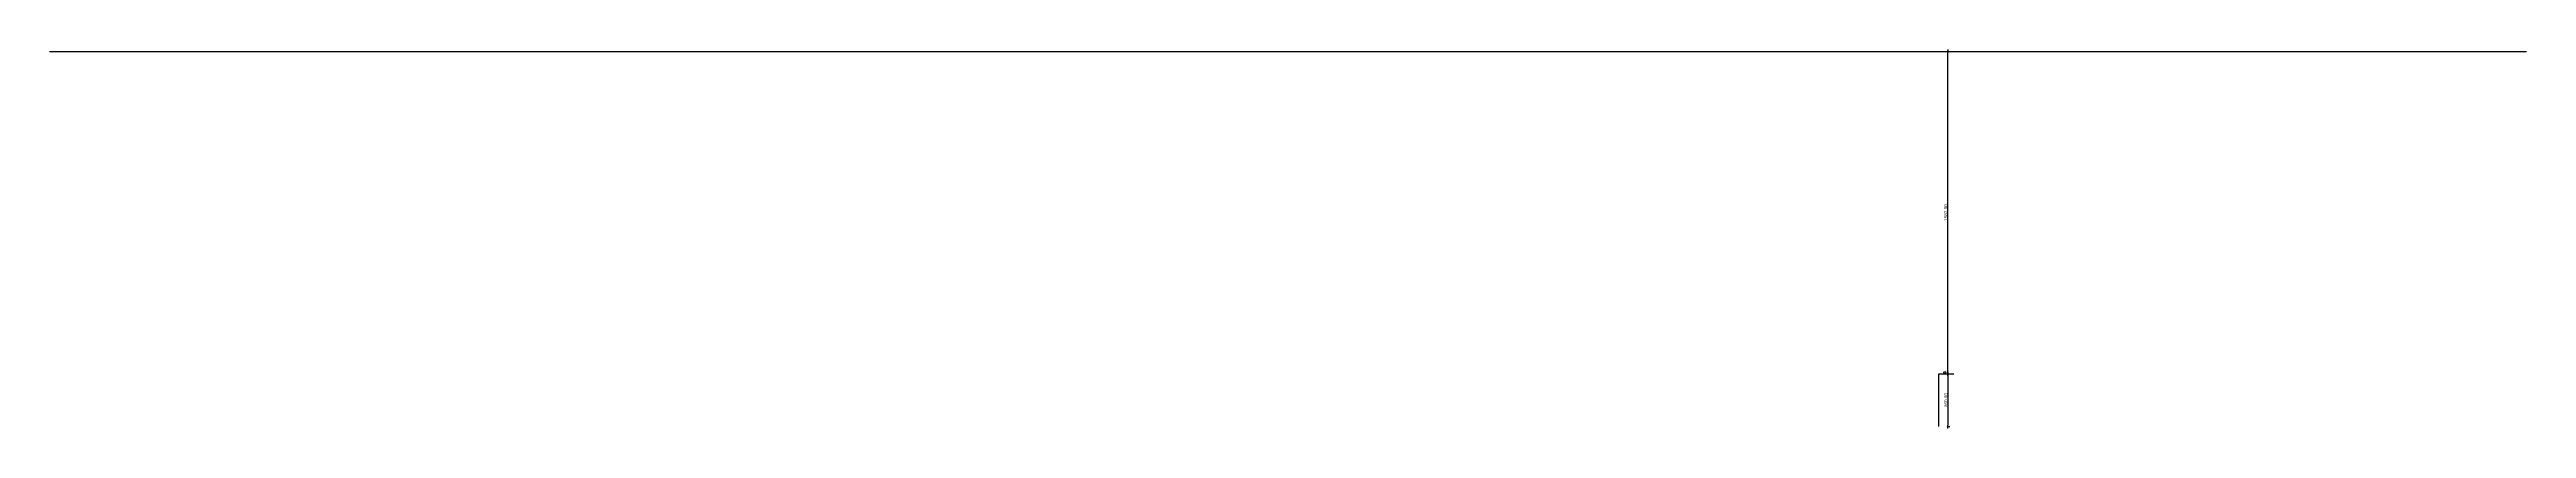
# Model space of a CAD drawing. Header units: centimetres. Extents: x -35664 to 50682, y -23001 to 23705.
# Drawn here: x 2029 to 14226, y 21838 to 23705 of the extents above; entities that cross this region are included whole.
import ezdxf

# ---------------------------------------------------------------- set-up
doc = ezdxf.new("R2010")
doc.units = ezdxf.units.CM
doc.header["$PDMODE"] = 67
doc.layers.get('0').update_dxf_attribs({"color": 252})
for name, color, linetype in [('prlm-EAU-EP', 141, 'Continuous'), ('prlm-EAU-EUEV', 25, 'Continuous'), ('prlm-GT', 242, 'Continuous')]:
    doc.layers.add(name, color=color, linetype=linetype)
doc.styles.add('Eurostile', font='Eurosti.TTF')
doc.dimstyles.new('100é', dxfattribs={"dimtxt": 16.471002, "dimasz": 6.232178, "dimexe": 10, "dimexo": 25, "dimgap": 1, "dimtad": 1, "dimdec": 1, "dimtxsty": 'Eurostile', "dimblk": 'A 90.VW_SLASH', "dimblk1": 'A 90.VW_SLASH', "dimblk2": 'A 90.VW_SLASH', "dimcen": 0, "dimdle": 10, "dimazin": 0, "dimtfac": 1, "dimtdec": 1, "dimtix": 1, "dimtmove": 0, "dimatfit": 0, "dimldrblk": 'A 90.VW_FILLEDARROW', "dimfxl": 1, "dimfrac": 2, "dimtolj": 1, "dimarcsym": 0})

# ---------------------------------------------------------------- blocks, each defined once
blk = doc.blocks.new('A 90.VW_SLASH')
at = {"linetype": 'ByBlock', "lineweight": -2}
blk.add_line((1.6, 0), (-1, 0), dxfattribs=at)
at = {"linetype": 'Continuous', "lineweight": 20, "flags": 128}
blk.add_lwpolyline([(0.5, 0.5), (-0.5, -0.5)], dxfattribs=at)
blk = doc.blocks.new('*D1311')
at = {"layer": 'Defpoints', "color": 0, "transparency": 16777216}
for p in [(2301, 23695), (11377, 23695), (11362, 22108)]:
    blk.add_point(p, dxfattribs=at)
at = {"layer": 'prlm-EAU-EUEV', "color": 0, "lineweight": -2, "transparency": 16777216}
for p, q in [((11352, 23695), (11387, 23695)), ((11377, 22114), (11377, 23689)), ((11377, 22108), (11387, 22108))]:
    blk.add_line(p, q, dxfattribs=at)
at = {"layer": 'prlm-EAU-EUEV', "color": 0, "lineweight": -2, "transparency": 16777216, "xscale": 6.232177734375, "yscale": 6.232177734375, "zscale": 6.232177734375}
for p, rotation in [((11377, 23695), 90), ((11377, 22108), 270)]:
    blk.add_blockref('A 90.VW_SLASH', p, dxfattribs=dict(at, rotation=rotation))
at = {"layer": 'prlm-EAU-EUEV', "color": 0, "transparency": 16777216, "insert": (11367, 22902), "char_height": 16.47, "attachment_point": 5, "rotation": 90, "style": 'Eurostile'}
blk.add_mtext('\\A1;1587.00', dxfattribs=at)
blk = doc.blocks.new('A 90.VW_FILLEDARROW')
at = {"linetype": 'Continuous'}
blk.add_hatch(color=250, dxfattribs=at).paths.add_polyline_path([(-1.6, 0.4), (0, 0), (-1.6, -0.4)])
at = {"linetype": 'Continuous', "flags": 128}
blk.add_lwpolyline([(-1.6, 0.4), (0, 0), (-1.6, -0.4)], close=True, dxfattribs=at)
blk = doc.blocks.new('*D252')
at = {"layer": 'Defpoints', "color": 0, "transparency": 16777216}
for p in [(11362, 22108), (11362, 21848), (11377, 21848)]:
    blk.add_point(p, dxfattribs=at)
at = {"layer": 'prlm-EAU-EUEV', "color": 0, "lineweight": -2, "transparency": 16777216}
for p, q in [((11377, 22108), (11387, 22108)), ((11377, 22102), (11377, 21854)), ((11377, 21848), (11387, 21848))]:
    blk.add_line(p, q, dxfattribs=at)
at = {"layer": 'prlm-EAU-EUEV', "color": 0, "lineweight": -2, "transparency": 16777216, "xscale": 6.232177734375, "yscale": 6.232177734375, "zscale": 6.232177734375}
for p, rotation in [((11377, 22108), 90), ((11377, 21848), 270)]:
    blk.add_blockref('A 90.VW_SLASH', p, dxfattribs=dict(at, rotation=rotation))
at = {"layer": 'prlm-EAU-EUEV', "color": 0, "transparency": 16777216, "insert": (11368, 21978), "char_height": 16.5, "attachment_point": 5, "rotation": 90, "style": 'Eurostile'}
blk.add_mtext('\\A1;260.00', dxfattribs=at)
blk = doc.blocks.new('xi.ep')
at = {"layer": 'prlm-EAU-EP', "color": 0, "linetype": 'ByBlock', "lineweight": -2}
blk.add_circle((0, 0), 5, dxfattribs=at)

msp = doc.modelspace()

# ---------------------------------------------------------------- linework, layer by layer
at = {"layer": 'prlm-EAU-EUEV'}
msp.add_lwpolyline([(11332.305, 21848.215), (11332.305, 22108.215), (11405.809, 22108.215)], dxfattribs=at)
at = {"layer": 'prlm-GT'}
msp.add_lwpolyline([(2029.33, 23695.215), (14225.801, 23695.215)], dxfattribs=at)

# ---------------------------------------------------------------- block references
at = {"layer": 'prlm-EAU-EP'}
msp.add_blockref('xi.ep', (11362.252, 22113.215), dxfattribs=at)

# ---------------------------------------------------------------- dimensions: what is measured, and where the dimension line sits
at = {"layer": 'prlm-EAU-EUEV'}
for base, p2, picture, middle in [((11376.585, 23695.215), (2301.418, 23695.215), '*D1311', (11367.35, 22901.715)), ((11376.585, 21848.214), (11362.252, 21848.214), '*D252', (11368.33, 21978.214))]:
    dim = msp.add_linear_dim(base=base, p1=(11362.252, 22108.215), p2=p2, angle=90, dimstyle='100é', override={"dimdec": 2, "dimzin": 0, "dimdsep": 46, "dimpost": '<>'}, dxfattribs=at)
    dim.commit()
    dim.dimension.update_dxf_attribs({"geometry": picture, "text_midpoint": middle})

doc.saveas('drawing.dxf')
